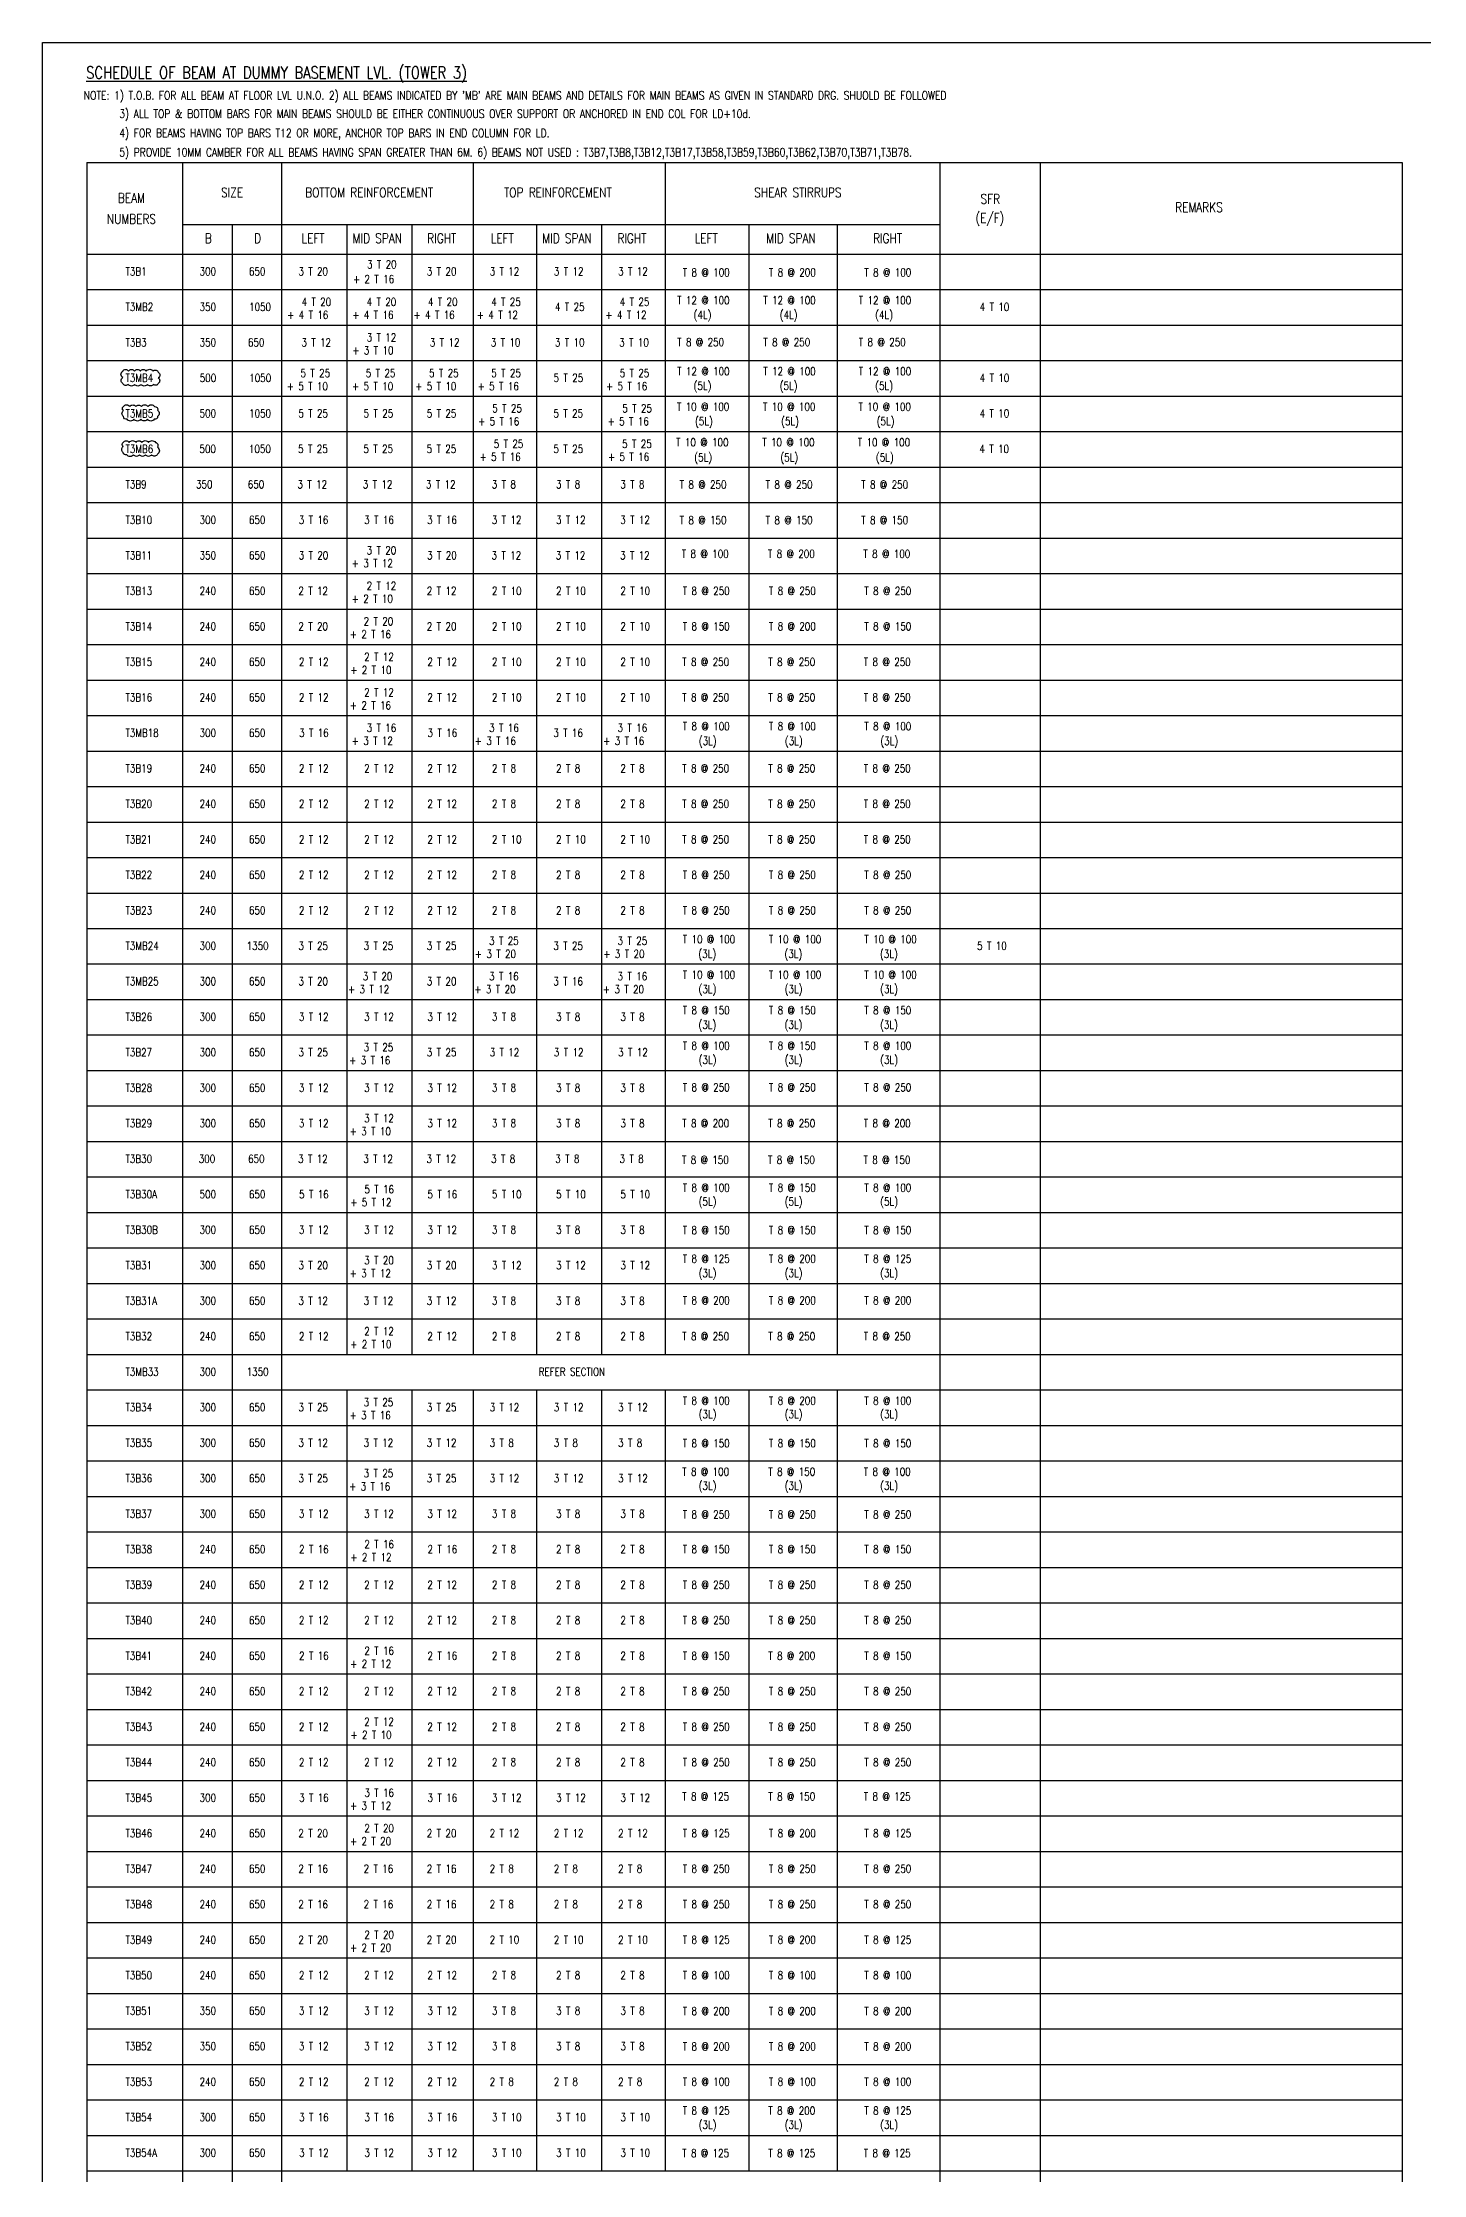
# Model space of a CAD drawing. Header units: millimetres. Extents: x 3265265 to 3333875, y 917954 to 997286.
# Drawn here: x 3265265 to 3298055, y 946680 to 997286 of the extents above; entities that cross this region are included whole.
import ezdxf
from ezdxf.enums import TextEntityAlignment as Align

# ---------------------------------------------------------------- set-up
doc = ezdxf.new("R2010")
doc.units = ezdxf.units.MM
doc.header["$LTSCALE"] = 100
doc.header["$MEASUREMENT"] = 0
for name, color, linetype in [('cloud', 7, 'Continuous'), ('RET. WALL', 6, 'Continuous'), ('SC-LINE', 5, 'Continuous'), ('TABLE-TEXT', 3, 'Continuous'), ('TEXT', 3, 'Continuous'), ('TX', 6, 'Continuous')]:
    doc.layers.add(name, color=color, linetype=linetype)
doc.styles.add('ROMANS', font='romans.shx', dxfattribs={"width": 0.8})

msp = doc.modelspace()

# ---------------------------------------------------------------- linework, layer by layer
at = {"layer": 'cloud'}
for points in [[(3267165.7, 989489.8, -0.5206), (3267302.1, 989489.8, -0.5206), (3267447.3, 989489.8, -0.5206), (3267585.5, 989489.8, -0.5206), (3267724.3, 989489.8, -0.5206), (3267890, 989489.8, -0.5206), (3268011.7, 989463.5, -0.5206), (3268011.7, 989326.3, -0.5206), (3268011.7, 989192.8, -0.5206), (3267898.3, 989172.5, -0.5206), (3267752.6, 989172.5, -0.5206), (3267601.8, 989172.5, -0.5206), (3267449.8, 989172.5, -0.5206), (3267296.7, 989172.5, -0.5206), (3267165.7, 989194.7, -0.5206), (3267165.7, 989333.5, -0.5206), (3267165.7, 989488.6, -0.5206), (3267165.7, 989489.8, -0.5206)], [(3267184, 988647.9, -0.5206), (3267332.1, 988647.9, -0.5206), (3267477, 988647.9, -0.5206), (3267612.2, 988647.9, -0.5206), (3267765.4, 988647.9, -0.5206), (3267924.4, 988647.9, -0.5206), (3267995.4, 988559.2, -0.5206), (3267995.4, 988408.8, -0.5206), (3267916.1, 988344.9, -0.5206), (3267754.1, 988344.9, -0.5206), (3267596.9, 988344.9, -0.5206), (3267432.3, 988344.9, -0.5206), (3267268.6, 988344.9, -0.5206), (3267184, 988411.3, -0.5206), (3267184, 988549.3, -0.5206), (3267184, 988647.9, -0.5206)], [(3267180, 987795.8, -0.5206), (3267321, 987795.8, -0.5206), (3267482.6, 987795.8, -0.5206), (3267622.8, 987795.8, -0.5206), (3267781.7, 987795.8, -0.5206), (3267942.6, 987795.8, -0.5206), (3267993.4, 987680.6, -0.5206), (3267993.4, 987514.5, -0.5206), (3267853.5, 987501, -0.5206), (3267707.3, 987501, -0.5206), (3267565.3, 987501, -0.5206), (3267422.2, 987501, -0.5206), (3267261.3, 987501, -0.5206), (3267180, 987553.7, -0.5206), (3267180, 987699.4, -0.5206), (3267180, 987795.8, -0.5206)]]:
    msp.add_lwpolyline(points, format="xyb", close=True, dxfattribs=at)
at = {"layer": 'RET. WALL'}
msp.add_lwpolyline([(3265264.5, 997285.8), (3333874.7, 997285.8), (3333874.7, 940580), (3265264.5, 940580)], close=True, dxfattribs=at)
at = {"layer": 'SC-LINE', "color": 5}
for p, q in [((3266310.7, 994440.7), (3297550.1, 994440.7)), ((3266310.7, 994440.7), (3266310.7, 940863.7)), ((3268589.8, 994440.7), (3268589.8, 940863.7)), ((3270934, 994440.7), (3270934, 940863.7)), ((3275489, 994440.7), (3275489, 966143.8)), ((3280045.4, 994440.7), (3280045.4, 966143.8)), ((3286571.2, 994440.7), (3286571.2, 940863.7)), ((3288954.2, 994440.7), (3288954.2, 940863.7)), ((3297550.1, 994440.7), (3297550.1, 940863.7)), ((3266310.7, 992266.6), (3297550.1, 992266.6)), ((3275489, 965301.1), (3275489, 946762.3)), ((3280045.4, 965301.1), (3280045.4, 946762.3))]:
    msp.add_line(p, q, dxfattribs=at)
at = {"layer": 'SC-LINE', "color": 2}
for p, q in [((3268589.8, 992966.6), (3286571.2, 992966.6)), ((3269761.9, 992966.6), (3269761.9, 940863.7)), ((3272487.9, 992966.6), (3272487.9, 966143.8)), ((3274034.4, 992966.6), (3274034.4, 966143.8)), ((3276991.8, 992966.6), (3276991.8, 966143.8)), ((3278538.3, 992966.6), (3278538.3, 966143.8)), ((3282035.2, 992966.6), (3282035.2, 966143.8)), ((3284134.7, 992966.6), (3284134.7, 966143.8)), ((3266310.7, 991423.9), (3297550.1, 991423.9)), ((3266310.7, 990581.2), (3297550.1, 990581.2)), ((3266310.7, 989738.5), (3297550.1, 989738.5)), ((3266310.7, 988895.9), (3297550.1, 988895.9)), ((3266310.7, 988053.2), (3297550.1, 988053.2)), ((3266310.7, 987210.5), (3297550.1, 987210.5)), ((3266310.7, 986367.9), (3297550.1, 986367.9)), ((3266310.7, 985525.2), (3297550.1, 985525.2)), ((3266310.7, 984682.5), (3297550.1, 984682.5)), ((3266310.7, 983839.8), (3297550.1, 983839.8)), ((3266310.7, 982997.2), (3297550.1, 982997.2)), ((3266310.7, 982154.5), (3297550.1, 982154.5)), ((3266310.7, 981311.8), (3297550.1, 981311.8)), ((3266310.7, 980469.2), (3297550.1, 980469.2)), ((3266310.7, 979626.5), (3297550.1, 979626.5)), ((3266310.7, 978783.8), (3297550.1, 978783.8)), ((3266310.7, 977941.2), (3297550.1, 977941.2)), ((3266310.7, 977098.5), (3297550.1, 977098.5)), ((3266310.7, 976255.8), (3297550.1, 976255.8)), ((3266310.7, 975413.1), (3297550.1, 975413.1)), ((3266310.7, 974570.5), (3297550.1, 974570.5)), ((3266310.7, 973727.8), (3297550.1, 973727.8)), ((3266310.7, 972885.1), (3297550.1, 972885.1)), ((3266310.7, 972042.5), (3297550.1, 972042.5)), ((3266310.7, 971199.8), (3297550.1, 971199.8)), ((3266310.7, 970357.1), (3297550.1, 970357.1)), ((3266310.7, 969514.5), (3297550.1, 969514.5)), ((3266310.7, 968671.8), (3297550.1, 968671.8)), ((3266310.7, 967829.1), (3297550.1, 967829.1)), ((3266310.7, 966986.4), (3297550.1, 966986.4)), ((3266310.7, 966143.8), (3297550.1, 966143.8)), ((3266310.7, 965301.1), (3297550.1, 965301.1)), ((3272487.9, 965301.1), (3272487.9, 946762.3)), ((3274034.4, 965301.1), (3274034.4, 946762.3)), ((3276991.8, 965301.1), (3276991.8, 946762.3)), ((3278538.3, 965301.1), (3278538.3, 946762.3)), ((3282035.2, 965301.1), (3282035.2, 946762.3)), ((3284134.7, 965301.1), (3284134.7, 946762.3)), ((3266310.7, 964458.4), (3297550.1, 964458.4)), ((3266310.7, 963615.8), (3297550.1, 963615.8)), ((3266310.7, 962773.1), (3297550.1, 962773.1)), ((3266310.7, 961930.4), (3297550.1, 961930.4)), ((3266310.7, 961087.7), (3297550.1, 961087.7)), ((3266310.7, 960245.1), (3297550.1, 960245.1)), ((3266310.7, 959402.4), (3297550.1, 959402.4)), ((3266310.7, 958559.7), (3297550.1, 958559.7)), ((3266310.7, 957717.1), (3297550.1, 957717.1)), ((3266310.7, 956874.4), (3297550.1, 956874.4)), ((3266310.7, 956031.7), (3297550.1, 956031.7)), ((3266310.7, 955189.1), (3297550.1, 955189.1)), ((3266310.7, 954346.4), (3297550.1, 954346.4)), ((3266310.7, 953503.7), (3297550.1, 953503.7)), ((3266310.7, 952661), (3297550.1, 952661)), ((3266310.7, 951818.4), (3297550.1, 951818.4)), ((3266310.7, 950975.7), (3297550.1, 950975.7)), ((3266310.7, 950133), (3297550.1, 950133)), ((3266310.7, 949290.4), (3297550.1, 949290.4)), ((3266310.7, 948447.7), (3297550.1, 948447.7)), ((3266310.7, 947605), (3297550.1, 947605)), ((3266310.7, 946762.3), (3297550.1, 946762.3))]:
    msp.add_line(p, q, dxfattribs=at)

# ---------------------------------------------------------------- texts
at = {"layer": 'TABLE-TEXT', "style": 'ROMANS', "width": 0.8}
for s, height, p in [("NOTE: 1) T.O.B. FOR ALL BEAM AT FLOOR LVL U.N.O. 2) ALL BEAMS INDICATED BY 'MB' ARE MAIN BEAMS AND DETAILS FOR MAIN BEAMS AS GIVEN IN STANDARD DRG. SHUOLD BE FOLLOWED", 200, (3266241.1, 995932.3)), ('3) ALL TOP & BOTTOM BARS FOR MAIN BEAMS SHOULD BE EITHER CONTINUOUS OVER SUPPORT OR ANCHORED IN END COL FOR LD+10d.', 200, (3267085.3, 995497.3)), ('4) FOR BEAMS HAVING TOP BARS T12 OR MORE, ANCHOR TOP BARS IN END COLUMN FOR LD.', 200, (3267085.3, 995040.2)), ('T3B1', 190, (3267233, 991760)), ('300', 190, (3268992.5, 991760)), ('650', 190, (3270164.6, 991760)), ('3 T 20', 190, (3271337.5, 991760)), ('3 T 20', 190, (3272967.7, 991925.6)), ('3 T 20', 190, (3274388.3, 991760)), ('3 T 12', 190, (3275880.5, 991760)), ('3 T 12', 190, (3277405.2, 991760)), ('3 T 12', 190, (3278932, 991760)), ('T 8 @ 100', 190, (3280466.5, 991734.6)), ('T 8 @ 200', 190, (3282511.2, 991734.6)), ('T 8 @ 100', 190, (3284779.2, 991734.6)), ('+ 2 T 16', 190, (3272635, 991577.2)), ('T3MB2', 190, (3267233, 990917.3)), ('350', 190, (3268992.5, 990917.3)), ('1050', 190, (3270168, 990917.3)), ('+ 4 T 16', 190, (3271072.6, 990727.7)), ('4 T 20', 190, (3271413, 991036.2)), ('+ 4 T 16', 190, (3272619.1, 990727.7)), ('4 T 20', 190, (3272959.5, 991036.2)), ('+ 4 T 16', 190, (3274073.7, 990727.7)), ('4 T 20', 190, (3274414.2, 991036.2)), ('+ 4 T 12', 190, (3275576.5, 990727.7)), ('4 T 25', 190, (3275916.9, 991036.2)), ('4 T 25', 190, (3277430.6, 990917.3)), ('+ 4 T 12', 190, (3278630.1, 990727.7)), ('4 T 25', 190, (3278970.5, 991036.2)), ('T 12 @ 100', 190, (3280333.9, 991073.5)), ('(4L)', 190, (3280724.3, 990728.7)), ('T 12 @ 100', 190, (3282378.5, 991073.5)), ('(4L)', 190, (3282768.9, 990728.7)), ('T 12 @ 100', 190, (3284646.5, 991073.5)), ('(4L)', 190, (3285036.9, 990728.7)), ('4 T 10', 190, (3287518.2, 990917.3)), ('3 T 12', 190, (3272959.5, 990193.5)), ('T3B3', 190, (3267233, 990074.7)), ('350', 190, (3268992.5, 990074.7)), ('650', 190, (3270140.8, 990074.7)), ('3 T 12', 190, (3271409.3, 990074.7)), ('+ 3 T 10', 190, (3272619.1, 989885.1)), ('3 T 12', 190, (3274460.1, 990074.7)), ('3 T 10', 190, (3275905.9, 990074.7)), ('3 T 10', 190, (3277430.6, 990074.7)), ('3 T 10', 190, (3278957.4, 990074.7)), ('T 8 @ 250', 190, (3280333.9, 990079.8)), ('T 8 @ 250', 190, (3282378.5, 990079.8)), ('T 8 @ 250', 190, (3284646.5, 990079.8)), ('T3MB4', 190, (3267233, 989232)), ('500', 190, (3268995.9, 989232)), ('1050', 190, (3270171.4, 989232)), ('5 T 25', 190, (3271388.9, 989345.9)), ('5 T 25', 190, (3272939.2, 989345.9)), ('5 T 25', 190, (3274439.7, 989345.9)), ('5 T 25', 190, (3275918.4, 989345.9)), ('5 T 25', 190, (3277398.7, 989232)), ('5 T 25', 190, (3278967.7, 989345.9)), ('T 12 @ 100', 190, (3280333.9, 989388.2)), ('T 12 @ 100', 190, (3282378.5, 989388.2)), ('T 12 @ 100', 190, (3284646.5, 989388.2)), ('4 T 10', 190, (3287518.2, 989232)), ('+ 5 T 10', 190, (3271062.7, 989034.4)), ('+ 5 T 10', 190, (3272612.9, 989034.4)), ('+ 5 T 10', 190, (3274113.4, 989034.4)), ('+ 5 T 16', 190, (3275595.5, 989034.4)), ('+ 5 T 16', 190, (3278644.8, 989034.4)), ('(5L)', 190, (3280724.3, 989043.4)), ('(5L)', 190, (3282768.9, 989043.4)), ('(5L)', 190, (3285036.9, 989043.4)), ('T3MB5', 190, (3267233, 988389.3)), ('500', 190, (3268992.5, 988389.3)), ('1050', 190, (3270168, 988389.3)), ('5 T 25', 190, (3271336.3, 988389.3)), ('5 T 25', 190, (3272886.5, 988389.3)), ('5 T 25', 190, (3274387.1, 988389.3)), ('+ 5 T 16', 190, (3275606.3, 988199.7)), ('5 T 25', 190, (3275942.1, 988508.2)), ('5 T 25', 190, (3277395.3, 988389.3)), ('+ 5 T 16', 190, (3278683, 988199.7)), ('5 T 25', 190, (3279030.5, 988508.2)), ('T 10 @ 100', 190, (3280327.3, 988545.5)), ('(5L)', 190, (3280758.5, 988201.8)), ('T 10 @ 100', 190, (3282372, 988545.5)), ('(5L)', 190, (3282803.1, 988201.8)), ('T 10 @ 100', 190, (3284640, 988545.5)), ('(5L)', 190, (3285071.1, 988201.8)), ('4 T 10', 190, (3287514.8, 988389.3)), ('5 T 25', 190, (3275977.8, 987665.5)), ('5 T 25', 190, (3279027.1, 987665.5)), ('T 10 @ 100', 190, (3280309.2, 987702.8)), ('T 10 @ 100', 190, (3282353.8, 987702.8)), ('T 10 @ 100', 190, (3284621.8, 987702.8)), ('T3MB6', 190, (3267233, 987546.7)), ('500', 190, (3268989.1, 987546.7)), ('1050', 190, (3270164.6, 987546.7)), ('5 T 25', 190, (3271332.9, 987546.7)), ('5 T 25', 190, (3272883.1, 987546.7)), ('5 T 25', 190, (3274383.7, 987546.7)), ('+ 5 T 16', 190, (3275641.7, 987357.4)), ('5 T 25', 190, (3277396.9, 987546.7)), ('+ 5 T 16', 190, (3278690.9, 987357.4)), ('(5L)', 190, (3280740.4, 987344.5)), ('(5L)', 190, (3282785, 987344.5)), ('(5L)', 190, (3285053, 987344.5)), ('4 T 10', 190, (3287511.5, 987546.7)), ('T3B9', 190, (3267233, 986704)), ('350', 190, (3268907.6, 986704)), ('650', 190, (3270137.4, 986704)), ('3 T 12', 190, (3271316.7, 986704)), ('3 T 12', 190, (3272866.9, 986704)), ('3 T 12', 190, (3274367.5, 986704)), ('3 T 8', 190, (3275931.3, 986704)), ('3 T 8', 190, (3277455.9, 986704)), ('3 T 8', 190, (3278982.7, 986704)), ('T 8 @ 250', 190, (3280391.3, 986698.7)), ('T 8 @ 250', 190, (3282435.9, 986698.7)), ('T 8 @ 250', 190, (3284703.9, 986698.7)), ('T3B10', 190, (3267233, 985861.3)), ('300', 190, (3268992.5, 985861.3)), ('650', 190, (3270164.6, 985861.3)), ('3 T 16', 190, (3271347.3, 985861.3)), ('3 T 16', 190, (3272901.3, 985861.3)), ('3 T 16', 190, (3274396.8, 985861.3)), ('3 T 12', 190, (3275931.1, 985861.3)), ('3 T 12', 190, (3277455.8, 985861.3)), ('3 T 12', 190, (3278982.6, 985861.3)), ('T 8 @ 150', 190, (3280391.3, 985856)), ('T 8 @ 150', 190, (3282435.9, 985856)), ('T 8 @ 150', 190, (3284703.9, 985856)), ('3 T 20', 190, (3272959, 985137.5)), ('T3B11', 190, (3267233, 985018.6)), ('350', 190, (3268992.5, 985018.6)), ('650', 190, (3270164.6, 985018.6)), ('3 T 20', 190, (3271344.8, 985018.6)), ('+ 3 T 12', 190, (3272605.9, 984830.9)), ('3 T 20', 190, (3274395.6, 985018.6)), ('3 T 12', 190, (3275925.2, 985018.6)), ('3 T 12', 190, (3277449.8, 985018.6)), ('3 T 12', 190, (3278976.6, 985018.6)), ('T 8 @ 100', 190, (3280443.3, 985055.3)), ('T 8 @ 200', 190, (3282487.9, 985055.3)), ('T 8 @ 100', 190, (3284755.9, 985055.3)), ('T3B13', 190, (3267233, 984176)), ('240', 190, (3268992.5, 984176)), ('650', 190, (3270164.6, 984176)), ('2 T 12', 190, (3271337.5, 984176)), ('2 T 12', 190, (3272959, 984294.8)), ('2 T 12', 190, (3274388.3, 984176)), ('2 T 10', 190, (3275934.9, 984176)), ('2 T 10', 190, (3277459.5, 984176)), ('2 T 10', 190, (3278986.3, 984176)), ('T 8 @ 250', 190, (3280466.5, 984176)), ('T 8 @ 250', 190, (3282511.2, 984176)), ('T 8 @ 250', 190, (3284779.2, 984176)), ('+ 2 T 10', 190, (3272605.9, 983988.2)), ('T3B14', 190, (3267233, 983333.3)), ('240', 190, (3268992.5, 983333.3)), ('650', 190, (3270164.6, 983333.3)), ('2 T 20', 190, (3271337.5, 983333.3)), ('+ 2 T 16', 190, (3272559.9, 983145.6)), ('2 T 20', 190, (3272887.7, 983452.1)), ('2 T 20', 190, (3274388.3, 983333.3)), ('2 T 10', 190, (3275934.9, 983333.3)), ('2 T 10', 190, (3277459.5, 983333.3)), ('2 T 10', 190, (3278986.3, 983333.3)), ('T 8 @ 150', 190, (3280466.5, 983333.3)), ('T 8 @ 200', 190, (3282511.2, 983333.3)), ('T 8 @ 150', 190, (3284779.2, 983333.3)), ('2 T 12', 190, (3272901.3, 982609.5)), ('T3B15', 190, (3267233, 982490.6)), ('240', 190, (3268992.5, 982490.6)), ('650', 190, (3270164.6, 982490.6)), ('2 T 12', 190, (3271351.1, 982490.6)), ('+ 2 T 10', 190, (3272571.3, 982298)), ('2 T 12', 190, (3274401.9, 982490.6)), ('2 T 10', 190, (3275934.9, 982490.6)), ('2 T 10', 190, (3277459.5, 982490.6)), ('2 T 10', 190, (3278986.3, 982490.6)), ('T 8 @ 250', 190, (3280453, 982490.6)), ('T 8 @ 250', 190, (3282497.6, 982490.6)), ('T 8 @ 250', 190, (3284765.6, 982490.6)), ('T3B16', 190, (3267233, 981648)), ('240', 190, (3268992.5, 981648)), ('650', 190, (3270164.6, 981648)), ('2 T 12', 190, (3271351.1, 981648)), ('2 T 12', 190, (3272901.3, 981766.8)), ('2 T 12', 190, (3274401.9, 981648)), ('2 T 10', 190, (3275934.9, 981648)), ('2 T 10', 190, (3277459.5, 981648)), ('2 T 10', 190, (3278986.3, 981648)), ('T 8 @ 250', 190, (3280453, 981648)), ('T 8 @ 250', 190, (3282497.6, 981648)), ('T 8 @ 250', 190, (3284765.6, 981648)), ('+ 2 T 16', 190, (3272560.8, 981458.4)), ('T3MB18', 190, (3267233, 980805.3)), ('300', 190, (3268992.5, 980805.3)), ('650', 190, (3270164.6, 980805.3)), ('3 T 16', 190, (3271354.5, 980805.3)), ('+ 3 T 12', 190, (3272605.9, 980617.5)), ('3 T 16', 190, (3272959, 980924.1)), ('3 T 16', 190, (3274405.3, 980805.3)), ('+ 3 T 16', 190, (3275526.9, 980615.7)), ('3 T 16', 190, (3275869.1, 980924.1)), ('3 T 16', 190, (3277391.6, 980805.3)), ('+ 3 T 16', 190, (3278576.2, 980615.7)), ('3 T 16', 190, (3278918.4, 980924.1)), ('T 8 @ 100', 190, (3280466.5, 980961.5)), ('(3L)', 190, (3280847.2, 980612)), ('T 8 @ 100', 190, (3282511.2, 980961.5)), ('(3L)', 190, (3282891.9, 980612)), ('T 8 @ 100', 190, (3284779.2, 980961.5)), ('(3L)', 190, (3285159.9, 980612)), ('T3B19', 190, (3267233, 979962.6)), ('240', 190, (3268992.5, 979962.6)), ('650', 190, (3270164.6, 979962.6)), ('2 T 12', 190, (3271351.1, 979962.6)), ('2 T 12', 190, (3272901.3, 979962.6)), ('2 T 12', 190, (3274401.9, 979962.6)), ('2 T 8', 190, (3275934.9, 979962.6)), ('2 T 8', 190, (3277459.5, 979962.6)), ('2 T 8', 190, (3278986.3, 979962.6)), ('T 8 @ 250', 190, (3280453, 979962.6)), ('T 8 @ 250', 190, (3282497.6, 979962.6)), ('T 8 @ 250', 190, (3284765.6, 979962.6)), ('T3B20', 190, (3267233, 979119.9)), ('240', 190, (3268992.5, 979119.9)), ('650', 190, (3270164.6, 979119.9)), ('2 T 12', 190, (3271351.1, 979119.9)), ('2 T 12', 190, (3272901.3, 979119.9)), ('2 T 12', 190, (3274401.9, 979119.9)), ('2 T 8', 190, (3275934.9, 979119.9)), ('2 T 8', 190, (3277459.5, 979119.9)), ('2 T 8', 190, (3278986.3, 979119.9)), ('T 8 @ 250', 190, (3280453, 979119.9)), ('T 8 @ 250', 190, (3282497.6, 979119.9)), ('T 8 @ 250', 190, (3284765.6, 979119.9)), ('T3B21', 190, (3267233, 978277.3)), ('240', 190, (3268992.5, 978277.3)), ('650', 190, (3270164.6, 978277.3)), ('2 T 12', 190, (3271351.1, 978277.3)), ('2 T 12', 190, (3272901.3, 978277.3)), ('2 T 12', 190, (3274401.9, 978277.3)), ('2 T 10', 190, (3275934.9, 978277.3)), ('2 T 10', 190, (3277459.5, 978277.3)), ('2 T 10', 190, (3278986.3, 978277.3)), ('T 8 @ 250', 190, (3280453, 978277.3)), ('T 8 @ 250', 190, (3282497.6, 978277.3)), ('T 8 @ 250', 190, (3284765.6, 978277.3)), ('T3B22', 190, (3267233, 977434.6)), ('240', 190, (3268992.5, 977434.6)), ('650', 190, (3270164.6, 977434.6)), ('2 T 12', 190, (3271351.1, 977434.6)), ('2 T 12', 190, (3272901.3, 977434.6)), ('2 T 12', 190, (3274401.9, 977434.6)), ('2 T 8', 190, (3275934.9, 977434.6)), ('2 T 8', 190, (3277459.5, 977434.6)), ('2 T 8', 190, (3278986.3, 977434.6)), ('T 8 @ 250', 190, (3280466.5, 977434.6)), ('T 8 @ 250', 190, (3282511.2, 977434.6)), ('T 8 @ 250', 190, (3284779.2, 977434.6)), ('T3B23', 190, (3267233, 976591.9)), ('240', 190, (3268992.5, 976591.9)), ('650', 190, (3270164.6, 976591.9)), ('2 T 12', 190, (3271351.1, 976591.9)), ('2 T 12', 190, (3272901.3, 976591.9)), ('2 T 12', 190, (3274401.9, 976591.9)), ('2 T 8', 190, (3275934.9, 976591.9)), ('2 T 8', 190, (3277459.5, 976591.9)), ('2 T 8', 190, (3278986.3, 976591.9)), ('T 8 @ 250', 190, (3280466.5, 976591.9)), ('T 8 @ 250', 190, (3282511.2, 976591.9)), ('T 8 @ 250', 190, (3284779.2, 976591.9)), ('T3MB24', 190, (3267233, 975749.3)), ('300', 190, (3268992.5, 975749.3)), ('1350', 190, (3270110.3, 975749.3)), ('3 T 25', 190, (3271337.5, 975749.3)), ('3 T 25', 190, (3272887.7, 975749.3)), ('3 T 25', 190, (3274388.3, 975749.3)), ('+ 3 T 20', 190, (3275529.6, 975556.6)), ('3 T 25', 190, (3275867, 975868.1)), ('3 T 25', 190, (3277391.6, 975749.3)), ('+ 3 T 20', 190, (3278581, 975556.6)), ('3 T 25', 190, (3278918.4, 975868.1)), ('T 10 @ 100', 190, (3280466.5, 975905.4)), ('(3L)', 190, (3280837.2, 975557.5)), ('T 10 @ 100', 190, (3282511.2, 975905.4)), ('(3L)', 190, (3282881.9, 975557.5)), ('T 10 @ 100', 190, (3284779.2, 975905.4)), ('(3L)', 190, (3285149.9, 975557.5)), ('5 T 10', 190, (3287457.1, 975749.3)), ('3 T 20', 190, (3272865.9, 975025.4)), ('3 T 16', 190, (3275867, 975025.4)), ('3 T 16', 190, (3278918.4, 975025.4)), ('T 10 @ 100', 190, (3280466.5, 975062.8)), ('T 10 @ 100', 190, (3282511.2, 975062.8)), ('T 10 @ 100', 190, (3284779.2, 975062.8)), ('T3MB25', 190, (3267233, 974906.6)), ('300', 190, (3268992.5, 974906.6)), ('650', 190, (3270164.6, 974906.6)), ('3 T 20', 190, (3271337.5, 974906.6)), ('+ 3 T 12', 190, (3272517.4, 974717)), ('3 T 20', 190, (3274388.3, 974906.6)), ('+ 3 T 20', 190, (3275518.5, 974717)), ('3 T 16', 190, (3277391.6, 974906.6)), ('+ 3 T 20', 190, (3278570, 974717)), ('(3L)', 190, (3280841.5, 974723)), ('(3L)', 190, (3282886.1, 974723)), ('(3L)', 190, (3285154.1, 974723)), ('T3B26', 190, (3267233, 974063.9)), ('300', 190, (3268992.5, 974063.9)), ('650', 190, (3270164.6, 974063.9)), ('3 T 12', 190, (3271351.1, 974063.9)), ('3 T 12', 190, (3272901.3, 974063.9)), ('3 T 12', 190, (3274401.9, 974063.9)), ('3 T 8', 190, (3275934.9, 974063.9)), ('3 T 8', 190, (3277459.5, 974063.9)), ('3 T 8', 190, (3278986.3, 974063.9)), ('T 8 @ 150', 190, (3280466.5, 974220.1)), ('T 8 @ 150', 190, (3282511.2, 974220.1)), ('T 8 @ 150', 190, (3284779.2, 974220.1)), ('(3L)', 190, (3280840.3, 973875.3)), ('(3L)', 190, (3282884.9, 973875.3)), ('(3L)', 190, (3285152.9, 973875.3)), ('T3B27', 190, (3267233, 973221.3)), ('300', 190, (3268992.5, 973221.3)), ('650', 190, (3270164.6, 973221.3)), ('3 T 25', 190, (3271337.5, 973221.3)), ('+ 3 T 16', 190, (3272545.5, 973031.7)), ('3 T 25', 190, (3272887.7, 973340.1)), ('3 T 25', 190, (3274388.3, 973221.3)), ('3 T 12', 190, (3275880.5, 973221.3)), ('3 T 12', 190, (3277405.2, 973221.3)), ('3 T 12', 190, (3278932, 973221.3)), ('T 8 @ 100', 190, (3280466.5, 973377.4)), ('(3L)', 190, (3280843.4, 973043.4)), ('T 8 @ 150', 190, (3282511.2, 973377.4)), ('(3L)', 190, (3282888, 973043.4)), ('T 8 @ 100', 190, (3284779.2, 973377.4)), ('(3L)', 190, (3285156, 973043.4)), ('T3B28', 190, (3267233, 972378.6)), ('300', 190, (3268992.5, 972378.6)), ('650', 190, (3270164.6, 972378.6)), ('3 T 12', 190, (3271351.1, 972378.6)), ('3 T 12', 190, (3272901.3, 972378.6)), ('3 T 12', 190, (3274401.9, 972378.6)), ('3 T 8', 190, (3275934.9, 972378.6)), ('3 T 8', 190, (3277459.5, 972378.6)), ('3 T 8', 190, (3278986.3, 972378.6)), ('T 8 @ 250', 190, (3280466.5, 972389.8)), ('T 8 @ 250', 190, (3282511.2, 972389.8)), ('T 8 @ 250', 190, (3284779.2, 972389.8)), ('T3B29', 190, (3267233, 971535.9)), ('300', 190, (3268992.5, 971535.9)), ('650', 190, (3270164.6, 971535.9)), ('3 T 12', 190, (3271351.1, 971535.9)), ('3 T 12', 190, (3272901.3, 971654.7)), ('3 T 12', 190, (3274401.9, 971535.9)), ('3 T 8', 190, (3275934.9, 971535.9)), ('3 T 8', 190, (3277459.5, 971535.9)), ('3 T 8', 190, (3278986.3, 971535.9)), ('T 8 @ 200', 190, (3280453, 971535.9)), ('T 8 @ 250', 190, (3282497.6, 971535.9)), ('T 8 @ 200', 190, (3284765.6, 971535.9)), ('+ 3 T 10', 190, (3272557.8, 971346.3)), ('T3B30', 190, (3267233, 970693.2)), ('300', 190, (3268971.8, 970693.2)), ('650', 190, (3270143.9, 970693.2)), ('3 T 12', 190, (3271330.4, 970693.2)), ('3 T 12', 190, (3272880.6, 970693.2)), ('3 T 12', 190, (3274381.2, 970693.2)), ('3 T 8', 190, (3275914.2, 970693.2)), ('3 T 8', 190, (3277438.8, 970693.2)), ('3 T 8', 190, (3278965.6, 970693.2)), ('T 8 @ 150', 190, (3280445.9, 970669.4)), ('T 8 @ 150', 190, (3282490.5, 970669.4)), ('T 8 @ 150', 190, (3284758.5, 970669.4)), ('5 T 16', 190, (3272904.7, 969969.4)), ('T 8 @ 100', 190, (3280466.5, 970006.7)), ('T 8 @ 150', 190, (3282511.2, 970006.7)), ('T 8 @ 100', 190, (3284779.2, 970006.7)), ('T3B30A', 190, (3267233, 969850.6)), ('500', 190, (3268992.5, 969850.6)), ('650', 190, (3270164.6, 969850.6)), ('5 T 16', 190, (3271354.5, 969850.6)), ('+ 5 T 12', 190, (3272571.6, 969660.6)), ('5 T 16', 190, (3274405.3, 969850.6)), ('5 T 10', 190, (3275934.9, 969850.6)), ('5 T 10', 190, (3277459.5, 969850.6)), ('5 T 10', 190, (3278986.3, 969850.6)), ('(5L)', 190, (3280843.4, 969678.5)), ('(5L)', 190, (3282888, 969678.5)), ('(5L)', 190, (3285156, 969678.5)), ('T3B30B', 190, (3267233, 969007.9)), ('300', 190, (3268992.5, 969007.9)), ('650', 190, (3270164.6, 969007.9)), ('3 T 12', 190, (3271351.1, 969007.9)), ('3 T 12', 190, (3272901.3, 969007.9)), ('3 T 12', 190, (3274401.9, 969007.9)), ('3 T 8', 190, (3275934.9, 969007.9)), ('3 T 8', 190, (3277459.5, 969007.9)), ('3 T 8', 190, (3278986.3, 969007.9)), ('T 8 @ 150', 190, (3280466.5, 969001.1)), ('T 8 @ 150', 190, (3282511.2, 969001.1)), ('T 8 @ 150', 190, (3284779.2, 969001.1)), ('T3B31', 190, (3267233, 968165.2)), ('300', 190, (3268992.5, 968165.2)), ('650', 190, (3270164.6, 968165.2)), ('3 T 20', 190, (3271337.5, 968165.2)), ('+ 3 T 12', 190, (3272557.8, 967975.6)), ('3 T 20', 190, (3272901.3, 968284.1)), ('3 T 20', 190, (3274388.3, 968165.2)), ('3 T 12', 190, (3275934.9, 968165.2)), ('3 T 12', 190, (3277459.5, 968165.2)), ('3 T 12', 190, (3278986.3, 968165.2)), ('T 8 @ 125', 190, (3280466.5, 968321.4)), ('(3L)', 190, (3280843.4, 967979.7)), ('T 8 @ 200', 190, (3282511.2, 968321.4)), ('(3L)', 190, (3282888, 967979.7)), ('T 8 @ 125', 190, (3284779.2, 968321.4)), ('(3L)', 190, (3285156, 967979.7)), ('T3B31A', 190, (3267233, 967322.6)), ('300', 190, (3268992.5, 967322.6)), ('650', 190, (3270164.6, 967322.6)), ('3 T 12', 190, (3271337.5, 967322.6)), ('3 T 12', 190, (3272887.7, 967322.6)), ('3 T 12', 190, (3274388.3, 967322.6)), ('3 T 8', 190, (3275934.9, 967322.6)), ('3 T 8', 190, (3277459.5, 967322.6)), ('3 T 8', 190, (3278986.3, 967322.6)), ('T 8 @ 200', 190, (3280466.5, 967332.2)), ('T 8 @ 200', 190, (3282511.2, 967332.2)), ('T 8 @ 200', 190, (3284779.2, 967332.2)), ('T3B32', 190, (3267233, 966479.9)), ('240', 190, (3268992.5, 966479.9)), ('650', 190, (3270164.6, 966479.9)), ('2 T 12', 190, (3271351.1, 966479.9)), ('2 T 12', 190, (3272901.3, 966598.7)), ('2 T 12', 190, (3274401.9, 966479.9)), ('2 T 8', 190, (3275934.9, 966479.9)), ('2 T 8', 190, (3277459.5, 966479.9)), ('2 T 8', 190, (3278986.3, 966479.9)), ('T 8 @ 250', 190, (3280453, 966479.9)), ('T 8 @ 250', 190, (3282497.6, 966479.9)), ('T 8 @ 250', 190, (3284765.6, 966479.9)), ('+ 2 T 10', 190, (3272570.1, 966290.3)), ('T3MB33', 190, (3267233, 965637.2)), ('300', 190, (3268992.5, 965637.2)), ('1350', 190, (3270110.3, 965637.2)), ('REFER SECTION', 190, (3277045.2, 965637.2)), ('3 T 25', 190, (3272887.7, 964913.4)), ('T 8 @ 100', 190, (3280466.5, 964950.7)), ('T 8 @ 200', 190, (3282511.2, 964950.7)), ('T 8 @ 100', 190, (3284779.2, 964950.7)), ('T3B34', 190, (3267233, 964794.5)), ('300', 190, (3268992.5, 964794.5)), ('650', 190, (3270164.6, 964794.5)), ('3 T 25', 190, (3271337.5, 964794.5)), ('+ 3 T 16', 190, (3272555, 964604.7)), ('3 T 25', 190, (3274388.3, 964794.5)), ('3 T 12', 190, (3275880.5, 964794.5)), ('3 T 12', 190, (3277405.2, 964794.5)), ('3 T 12', 190, (3278932, 964794.5)), ('(3L)', 190, (3280843.4, 964630.4)), ('(3L)', 190, (3282888, 964630.4)), ('(3L)', 190, (3285156, 964630.4)), ('T3B35', 190, (3267233, 963951.9)), ('300', 190, (3268992.5, 963951.9)), ('650', 190, (3270164.6, 963951.9)), ('3 T 12', 190, (3271337.5, 963951.9)), ('3 T 12', 190, (3272887.7, 963951.9)), ('3 T 12', 190, (3274388.3, 963951.9)), ('3 T 8', 190, (3275880.5, 963951.9)), ('3 T 8', 190, (3277405.2, 963951.9)), ('3 T 8', 190, (3278932, 963951.9)), ('T 8 @ 150', 190, (3280466.5, 963939.1)), ('T 8 @ 150', 190, (3282511.2, 963939.1)), ('T 8 @ 150', 190, (3284779.2, 963939.1)), ('T3B36', 190, (3267233, 963109.2)), ('300', 190, (3268992.5, 963109.2)), ('650', 190, (3270164.6, 963109.2)), ('3 T 25', 190, (3271337.5, 963109.2)), ('+ 3 T 16', 190, (3272542.9, 962916.4)), ('3 T 25', 190, (3272887.7, 963228)), ('3 T 25', 190, (3274388.3, 963109.2)), ('3 T 12', 190, (3275880.5, 963109.2)), ('3 T 12', 190, (3277405.2, 963109.2)), ('3 T 12', 190, (3278932, 963109.2)), ('T 8 @ 100', 190, (3280453, 963265.4)), ('(3L)', 190, (3280843.4, 962931.1)), ('T 8 @ 150', 190, (3282497.6, 963265.4)), ('(3L)', 190, (3282888, 962931.1)), ('T 8 @ 100', 190, (3284765.6, 963265.4)), ('(3L)', 190, (3285156, 962931.1)), ('T3B37', 190, (3267233, 962266.5)), ('300', 190, (3268992.5, 962266.5)), ('650', 190, (3270164.6, 962266.5)), ('3 T 12', 190, (3271351.1, 962266.5)), ('3 T 12', 190, (3272901.3, 962266.5)), ('3 T 12', 190, (3274401.9, 962266.5)), ('3 T 8', 190, (3275934.9, 962266.5)), ('3 T 8', 190, (3277459.5, 962266.5)), ('3 T 8', 190, (3278986.3, 962266.5)), ('T 8 @ 250', 190, (3280466.5, 962251.2)), ('T 8 @ 250', 190, (3282511.2, 962251.2)), ('T 8 @ 250', 190, (3284779.2, 962251.2)), ('T3B38', 190, (3267233, 961423.9)), ('240', 190, (3268992.5, 961423.9)), ('650', 190, (3270164.6, 961423.9)), ('2 T 16', 190, (3271354.5, 961423.9)), ('2 T 16', 190, (3272904.7, 961542.7)), ('2 T 16', 190, (3274405.3, 961423.9)), ('2 T 8', 190, (3275934.9, 961423.9)), ('2 T 8', 190, (3277459.5, 961423.9)), ('2 T 8', 190, (3278986.3, 961423.9)), ('T 8 @ 150', 190, (3280466.5, 961423.9)), ('T 8 @ 150', 190, (3282511.2, 961423.9)), ('T 8 @ 150', 190, (3284779.2, 961423.9)), ('+ 2 T 12', 190, (3272573, 961234.5)), ('T3B39', 190, (3267233, 960581.2)), ('240', 190, (3268992.5, 960581.2)), ('650', 190, (3270164.6, 960581.2)), ('2 T 12', 190, (3271351.1, 960581.2)), ('2 T 12', 190, (3272901.3, 960581.2)), ('2 T 12', 190, (3274401.9, 960581.2)), ('2 T 8', 190, (3275934.9, 960581.2)), ('2 T 8', 190, (3277459.5, 960581.2)), ('2 T 8', 190, (3278986.3, 960581.2)), ('T 8 @ 250', 190, (3280466.5, 960581.2)), ('T 8 @ 250', 190, (3282511.2, 960581.2)), ('T 8 @ 250', 190, (3284779.2, 960581.2)), ('T3B40', 190, (3267233, 959738.5)), ('240', 190, (3268992.5, 959738.5)), ('650', 190, (3270164.6, 959738.5)), ('2 T 12', 190, (3271351.1, 959738.5)), ('2 T 12', 190, (3272901.3, 959738.5)), ('2 T 12', 190, (3274401.9, 959738.5)), ('2 T 8', 190, (3275934.9, 959738.5)), ('2 T 8', 190, (3277459.5, 959738.5)), ('2 T 8', 190, (3278986.3, 959738.5)), ('T 8 @ 250', 190, (3280466.5, 959738.5)), ('T 8 @ 250', 190, (3282511.2, 959738.5)), ('T 8 @ 250', 190, (3284779.2, 959738.5)), ('T3B41', 190, (3267233, 958895.9)), ('240', 190, (3268992.5, 958895.9)), ('650', 190, (3270164.6, 958895.9)), ('2 T 16', 190, (3271354.5, 958895.9)), ('2 T 16', 190, (3272904.7, 959014.7)), ('2 T 16', 190, (3274405.3, 958895.9)), ('2 T 8', 190, (3275934.9, 958895.9)), ('2 T 8', 190, (3277459.5, 958895.9)), ('2 T 8', 190, (3278986.3, 958895.9)), ('T 8 @ 150', 190, (3280466.5, 958895.9)), ('T 8 @ 200', 190, (3282497.6, 958895.9)), ('T 8 @ 150', 190, (3284779.2, 958895.9)), ('+ 2 T 12', 190, (3272567, 958706)), ('T3B42', 190, (3267233, 958053.2)), ('240', 190, (3268992.5, 958053.2)), ('650', 190, (3270164.6, 958053.2)), ('2 T 12', 190, (3271351.1, 958053.2)), ('2 T 12', 190, (3272901.3, 958053.2)), ('2 T 12', 190, (3274401.9, 958053.2)), ('2 T 8', 190, (3275934.9, 958053.2)), ('2 T 8', 190, (3277459.5, 958053.2)), ('2 T 8', 190, (3278986.3, 958053.2)), ('T 8 @ 250', 190, (3280466.5, 958053.2)), ('T 8 @ 250', 190, (3282511.2, 958053.2)), ('T 8 @ 250', 190, (3284779.2, 958053.2)), ('2 T 12', 190, (3272901.3, 957329.3)), ('T3B43', 190, (3267233, 957210.5)), ('240', 190, (3268992.5, 957210.5)), ('650', 190, (3270164.6, 957210.5)), ('2 T 12', 190, (3271351.1, 957210.5)), ('+ 2 T 10', 190, (3272575.5, 957019.2)), ('2 T 12', 190, (3274401.9, 957210.5)), ('2 T 8', 190, (3275934.9, 957210.5)), ('2 T 8', 190, (3277459.5, 957210.5)), ('2 T 8', 190, (3278986.3, 957210.5)), ('T 8 @ 250', 190, (3280466.5, 957210.5)), ('T 8 @ 250', 190, (3282511.2, 957210.5)), ('T 8 @ 250', 190, (3284779.2, 957210.5)), ('T3B44', 190, (3267233, 956367.8)), ('240', 190, (3268992.5, 956367.8)), ('650', 190, (3270164.6, 956367.8)), ('2 T 12', 190, (3271351.1, 956367.8)), ('2 T 12', 190, (3272901.3, 956367.8)), ('2 T 12', 190, (3274401.9, 956367.8)), ('2 T 8', 190, (3275934.9, 956367.8)), ('2 T 8', 190, (3277459.5, 956367.8)), ('2 T 8', 190, (3278986.3, 956367.8)), ('T 8 @ 250', 190, (3280466.5, 956367.8)), ('T 8 @ 250', 190, (3282511.2, 956367.8)), ('T 8 @ 250', 190, (3284779.2, 956367.8)), ('T3B45', 190, (3267233, 955525.2)), ('300', 190, (3268992.5, 955525.2)), ('650', 190, (3270164.6, 955525.2)), ('3 T 16', 190, (3271354.5, 955525.2)), ('+ 3 T 12', 190, (3272564, 955335.8)), ('3 T 16', 190, (3272904.7, 955644)), ('3 T 16', 190, (3274405.3, 955525.2)), ('3 T 12', 190, (3275934.9, 955525.2)), ('3 T 12', 190, (3277459.5, 955525.2)), ('3 T 12', 190, (3278986.3, 955525.2)), ('T 8 @ 125', 190, (3280453, 955555.8)), ('T 8 @ 150', 190, (3282497.6, 955555.8)), ('T 8 @ 125', 190, (3284765.6, 955555.8)), ('2 T 20', 190, (3272904.7, 954801.3)), ('T3B46', 190, (3267233, 954682.5)), ('240', 190, (3268992.5, 954682.5)), ('650', 190, (3270164.6, 954682.5)), ('2 T 20', 190, (3271337.5, 954682.5)), ('+ 2 T 20', 190, (3272564, 954493.2)), ('2 T 20', 190, (3274388.3, 954682.5)), ('2 T 12', 190, (3275880.5, 954682.5)), ('2 T 12', 190, (3277405.2, 954682.5)), ('2 T 12', 190, (3278932, 954682.5)), ('T 8 @ 125', 190, (3280466.5, 954682.5)), ('T 8 @ 200', 190, (3282511.2, 954682.5)), ('T 8 @ 125', 190, (3284779.2, 954682.5)), ('T3B47', 190, (3267233, 953839.8)), ('240', 190, (3268992.5, 953839.8)), ('650', 190, (3270164.6, 953839.8)), ('2 T 16', 190, (3271337.5, 953839.8)), ('2 T 16', 190, (3272887.7, 953839.8)), ('2 T 16', 190, (3274388.3, 953839.8)), ('2 T 8', 190, (3275880.5, 953839.8)), ('2 T 8', 190, (3277405.2, 953839.8)), ('2 T 8', 190, (3278932, 953839.8)), ('T 8 @ 250', 190, (3280466.5, 953839.8)), ('T 8 @ 250', 190, (3282511.2, 953839.8)), ('T 8 @ 250', 190, (3284779.2, 953839.8)), ('T3B48', 190, (3267233, 952997.2)), ('240', 190, (3268992.5, 952997.2)), ('650', 190, (3270164.6, 952997.2)), ('2 T 16', 190, (3271337.5, 952997.2)), ('2 T 16', 190, (3272887.7, 952997.2)), ('2 T 16', 190, (3274388.3, 952997.2)), ('2 T 8', 190, (3275880.5, 952997.2)), ('2 T 8', 190, (3277405.2, 952997.2)), ('2 T 8', 190, (3278932, 952997.2)), ('T 8 @ 250', 190, (3280466.5, 952997.2)), ('T 8 @ 250', 190, (3282511.2, 952997.2)), ('T 8 @ 250', 190, (3284779.2, 952997.2)), ('2 T 20', 190, (3272904.7, 952273.3)), ('T3B49', 190, (3267233, 952154.5)), ('240', 190, (3268992.5, 952154.5)), ('650', 190, (3270164.6, 952154.5)), ('2 T 20', 190, (3271337.5, 952154.5)), ('+ 2 T 20', 190, (3272564, 951965.2)), ('2 T 20', 190, (3274388.3, 952154.5)), ('2 T 10', 190, (3275880.5, 952154.5)), ('2 T 10', 190, (3277405.2, 952154.5)), ('2 T 10', 190, (3278932, 952154.5)), ('T 8 @ 125', 190, (3280466.5, 952154.5)), ('T 8 @ 200', 190, (3282511.2, 952154.5)), ('T 8 @ 125', 190, (3284779.2, 952154.5)), ('T3B50', 190, (3267233, 951311.8)), ('240', 190, (3268992.5, 951311.8)), ('650', 190, (3270164.6, 951311.8)), ('2 T 12', 190, (3271351.1, 951311.8)), ('2 T 12', 190, (3272901.3, 951311.8)), ('2 T 12', 190, (3274401.9, 951311.8)), ('2 T 8', 190, (3275934.9, 951311.8)), ('2 T 8', 190, (3277459.5, 951311.8)), ('2 T 8', 190, (3278986.3, 951311.8)), ('T 8 @ 100', 190, (3280466.5, 951311.8)), ('T 8 @ 100', 190, (3282511.2, 951311.8)), ('T 8 @ 100', 190, (3284779.2, 951311.8)), ('T3B51', 190, (3267233, 950469.1)), ('350', 190, (3268992.5, 950469.1)), ('650', 190, (3270164.6, 950469.1)), ('3 T 12', 190, (3271351.1, 950469.1)), ('3 T 12', 190, (3272901.3, 950469.1)), ('3 T 12', 190, (3274401.9, 950469.1)), ('3 T 8', 190, (3275934.9, 950469.1)), ('3 T 8', 190, (3277459.5, 950469.1)), ('3 T 8', 190, (3278986.3, 950469.1)), ('T 8 @ 200', 190, (3280466.5, 950462.8)), ('T 8 @ 200', 190, (3282511.2, 950462.8)), ('T 8 @ 200', 190, (3284779.2, 950462.8)), ('T3B52', 190, (3267233, 949626.5)), ('350', 190, (3268992.5, 949626.5)), ('650', 190, (3270164.6, 949626.5)), ('3 T 12', 190, (3271351.1, 949626.5)), ('3 T 12', 190, (3272901.3, 949626.5)), ('3 T 12', 190, (3274401.9, 949626.5)), ('3 T 8', 190, (3275934.9, 949626.5)), ('3 T 8', 190, (3277459.5, 949626.5)), ('3 T 8', 190, (3278986.3, 949626.5)), ('T 8 @ 200', 190, (3280466.5, 949620.2)), ('T 8 @ 200', 190, (3282511.2, 949620.2)), ('T 8 @ 200', 190, (3284779.2, 949620.2)), ('T3B53', 190, (3267233, 948783.8)), ('240', 190, (3268992.5, 948783.8)), ('650', 190, (3270164.6, 948783.8)), ('2 T 12', 190, (3271351.1, 948783.8)), ('2 T 12', 190, (3272901.3, 948783.8)), ('2 T 12', 190, (3274401.9, 948783.8)), ('2 T 8', 190, (3275880.5, 948783.8)), ('2 T 8', 190, (3277405.2, 948783.8)), ('2 T 8', 190, (3278932, 948783.8)), ('T 8 @ 100', 190, (3280466.5, 948783.8)), ('T 8 @ 100', 190, (3282511.2, 948783.8)), ('T 8 @ 100', 190, (3284779.2, 948783.8)), ('T3B54', 190, (3267233, 947941.1)), ('300', 190, (3268992.5, 947941.1)), ('650', 190, (3270164.6, 947941.1)), ('3 T 16', 190, (3271354.5, 947941.1)), ('3 T 16', 190, (3272904.7, 947941.1)), ('3 T 16', 190, (3274405.3, 947941.1)), ('3 T 10', 190, (3275934.9, 947941.1)), ('3 T 10', 190, (3277459.5, 947941.1)), ('3 T 10', 190, (3278986.3, 947941.1)), ('T 8 @ 125', 190, (3280466.5, 948097.3)), ('(3L)', 190, (3280843.4, 947761.5)), ('T 8 @ 200', 190, (3282497.6, 948097.3)), ('(3L)', 190, (3282888, 947761.5)), ('T 8 @ 125', 190, (3284779.2, 948097.3)), ('(3L)', 190, (3285156, 947761.5)), ('T3B54A', 190, (3267233, 947098.5)), ('300', 190, (3268992.5, 947098.5)), ('650', 190, (3270164.6, 947098.5)), ('3 T 12', 190, (3271354.5, 947098.5)), ('3 T 12', 190, (3272904.7, 947098.5)), ('3 T 12', 190, (3274405.3, 947098.5)), ('3 T 10', 190, (3275934.9, 947098.5)), ('3 T 10', 190, (3277459.5, 947098.5)), ('3 T 10', 190, (3278986.3, 947098.5)), ('T 8 @ 125', 190, (3280453, 947089.1)), ('T 8 @ 125', 190, (3282497.6, 947089.1)), ('T 8 @ 125', 190, (3284765.6, 947089.1))]:
    msp.add_text(s, height=height, dxfattribs=at).set_placement(p)
at = {"layer": 'TABLE-TEXT', "color": 10, "style": 'ROMANS', "width": 0.8}
msp.add_text('BEAM', height=228, dxfattribs=at).set_placement((3267373.7, 993599.1), align=Align.MIDDLE)
for s, p in [('SIZE', (3269501.8, 993614.1)), ('BOTTOM REINFORCEMENT', (3271499.7, 993614.1)), ('TOP REINFORCEMENT', (3276222.8, 993614.1)), ('SHEAR STIRRUPS', (3282165.7, 993614.1)), ('SFR', (3287541, 993460.2)), ('REMARKS', (3292162.3, 993264.1)), ('(E/F)', (3287421.6, 993010.2)), ('B', (3269116.2, 992527)), ('D', (3270288.3, 992527)), ('LEFT', (3271412.5, 992527)), ('MID SPAN', (3272625.9, 992527)), ('RIGHT', (3274400.6, 992527)), ('LEFT', (3275907.3, 992527)), ('MID SPAN', (3277129.8, 992527)), ('RIGHT', (3278915.5, 992527)), ('LEFT', (3280750.4, 992527)), ('MID SPAN', (3282449.7, 992527)), ('RIGHT', (3284986.3, 992527))]:
    msp.add_text(s, height=228, dxfattribs=at).set_placement(p)
msp.add_text('NUMBERS', height=228, dxfattribs=at).set_placement((3267373.7, 992986.1), align=Align.CENTER)
at = {"layer": 'TEXT', "style": 'ROMANS', "width": 0.8}
msp.add_text('5) PROVIDE 10MM CAMBER FOR ALL BEAMS HAVING SPAN GREATER THAN 6M. 6) BEAMS NOT USED : T3B7,T3B8,T3B12,T3B17,T3B58,T3B59,T3B60,T3B62,T3B70,T3B71,T3B78.', height=200, dxfattribs=at).set_placement((3267085.3, 994583.2))
at = {"layer": 'TX', "linetype": 'Continuous', "style": 'ROMANS', "width": 0.8}
msp.add_text('%%USCHEDULE OF BEAM AT DUMMY BASEMENT LVL. (TOWER 3)', height=285, dxfattribs=at).set_placement((3266299.5, 996431.6))

doc.saveas('drawing.dxf')
